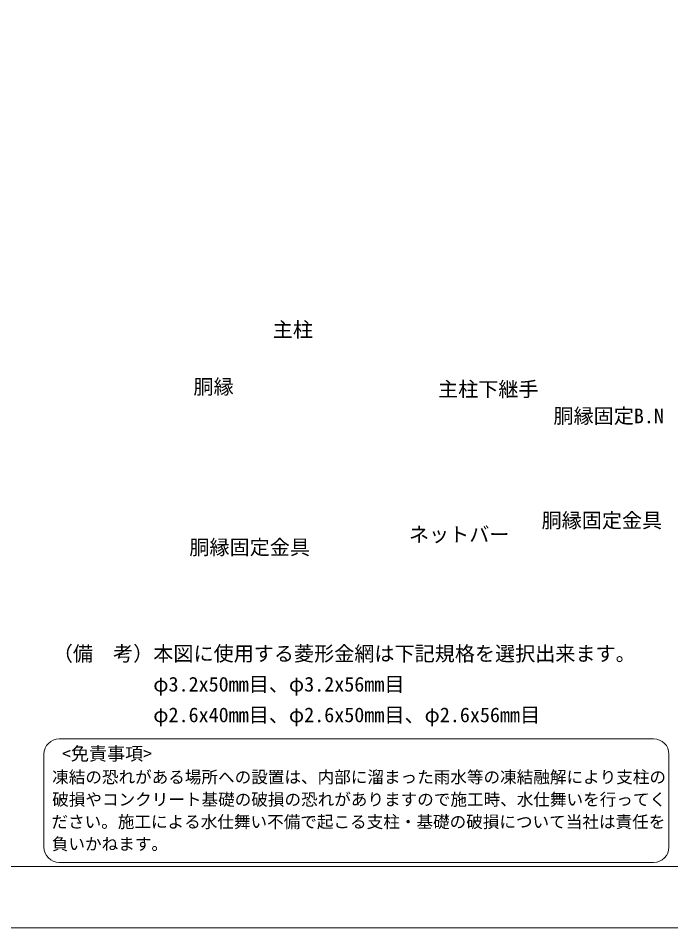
# Model space of a CAD drawing. Units: millimetres, scale not verified. Extents: x -30601 to 30601, y -19271 to 19271.
# Drawn here: x 17173 to 23563, y 1451 to 10361 of the extents above; entities that cross this region are included whole.
import ezdxf
from ezdxf.enums import TextEntityAlignment as Align

# ---------------------------------------------------------------- set-up
doc = ezdxf.new("R2010")
doc.units = ezdxf.units.MM
doc.header["$LTSCALE"] = 80
for name, color, linetype, lineweight in [('0-0_D-TTL', 2, 'Continuous', 9), ('0-1_D-TTL-TXT', 7, 'Continuous', 9), ('0-D_D-STR-TXT', 7, 'Continuous', 9)]:
    doc.layers.add(name, color=color, linetype=linetype, lineweight=lineweight)
doc.styles.add('ＭＳ ゴシック', font='')
doc.styles.get('ＭＳ ゴシック').set_extended_font_data('MS Gothic')

msp = doc.modelspace()

# ---------------------------------------------------------------- linework, layer by layer
at = {"layer": '0-0_D-TTL', "color": 7}
msp.add_lwpolyline([(5401.07, 1450.69), (30601.07, 1450.69), (30601.07, 19270.69), (5401.07, 19270.69)], close=True, dxfattribs=at)
at = {"layer": '0-0_D-TTL'}
msp.add_lwpolyline([(6301.07, 18670.69), (29701.07, 18670.69), (29701.07, 2050.69), (6301.07, 2050.69)], close=True, dxfattribs=at)
at = {"layer": '0-1_D-TTL-TXT', "color": 2}
for p, q in [((23395.15, 3300.97), (17575.15, 3300.97)), ((17425.15, 3150.97), (17425.15, 2241.57)), ((23545.15, 2241.57), (23545.15, 3150.97)), ((17575.15, 2091.57), (23395.15, 2091.57))]:
    msp.add_line(p, q, dxfattribs=at)
for centre, start, end in [((17575.15, 3150.97), 90, 180), ((23395.15, 3150.97), 0, 90), ((17575.15, 2241.57), 180, 270), ((23395.15, 2241.57), 270, 0)]:
    msp.add_arc(centre, 150, start, end, dxfattribs=at)

# ---------------------------------------------------------------- texts
at = {"layer": '0-1_D-TTL-TXT', "style": 'ＭＳ ゴシック'}
for s, height, p in [('（備\u3000考）本図に使用する菱形金網は下記規格を選択出来ます。', 144.3, (17511.81, 4021.3)), ('\u3000\u3000\u3000\u3000\u3000φ3.2x50mm目、φ3.2x56mm目', 144.3, (17511.81, 3721.3)), ('\u3000\u3000\u3000\u3000\u3000φ2.6x40mm目、φ2.6x50mm目、φ2.6x56mm目', 144.3, (17511.81, 3421.3)), (' <免責事項>', 129.6, (17513.09, 3053.05)), ('凍結の恐れがある場所への設置は、内部に溜まった雨水等の凍結融解により支柱の', 119.1, (17505.54, 2831.98)), ('破損やコンクリート基礎の破損の恐れがありますので施工時、水仕舞いを行ってく', 119.1, (17506.16, 2612.57)), ('ださい。施工による水仕舞い不備で起こる支柱・基礎の破損について当社は責任を', 119.1, (17498.61, 2393.78)), ('負いかねます。', 119.1, (17502.45, 2176.98))]:
    msp.add_text(s, height=height, dxfattribs=at).set_placement(p, align=Align.BOTTOM_LEFT)
at = {"layer": '0-D_D-STR-TXT', "style": 'ＭＳ ゴシック'}
for s, p in [('主柱', (19665.6, 7194.99)), ('胴縁', (18889.37, 6635.14)), ('主柱下継手', (21284.08, 6611.12)), ('胴縁固定B.N', (22414.13, 6349.55)), ('胴縁固定金具', (22297.88, 5326.09)), ('ネットバー', (20998.72, 5188.73)), ('胴縁固定金具', (18849.19, 5062.73))]:
    msp.add_text(s, height=144.3, dxfattribs=at).set_placement(p, align=Align.BOTTOM_LEFT)

doc.saveas('drawing.dxf')
